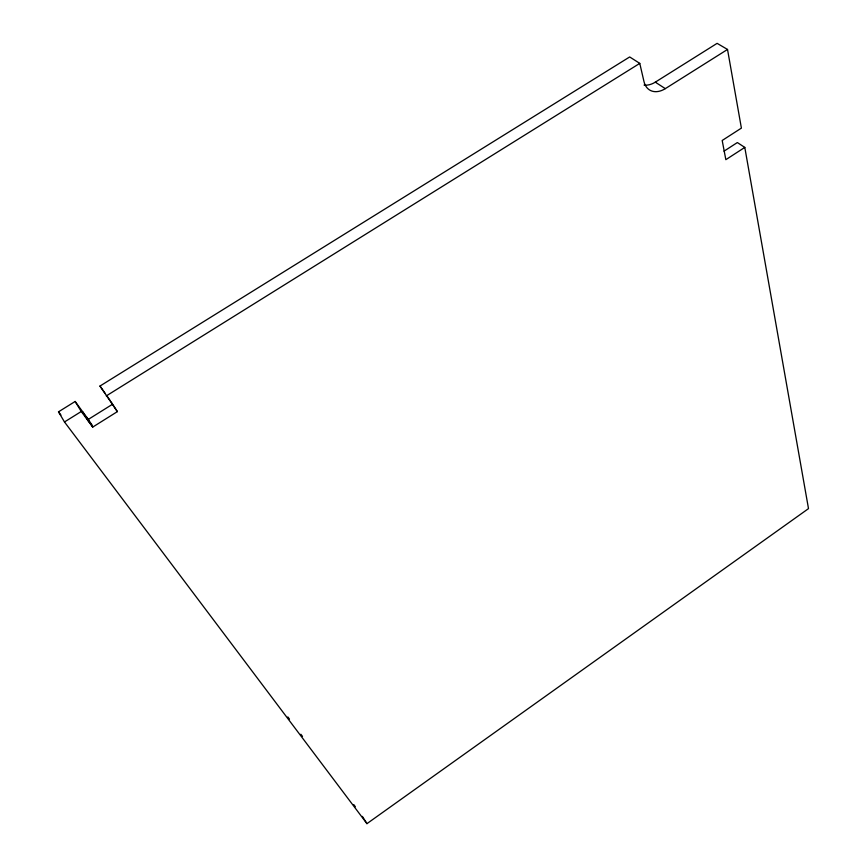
<?xml version="1.0" encoding="UTF-8"?>
<svg xmlns="http://www.w3.org/2000/svg" width="867" height="867" viewBox="0 0 867 867"><rect width="100%" height="100%" fill="white"/><g stroke="black" fill="none" stroke-linecap="round" stroke-linejoin="round"><path stroke-width="1.3" d="M88.954 420.322L75.147 401.475L58.501 411.825L64.483 421.969L366.947 823.65L808.499 508.626L744.796 147.401L737.34 142.556L724.021 151.161M744.796 147.401L725.842 159.68L722.189 140.476L741.393 128.11L727.521 49.452L717.107 43.35L655.289 82.159A22.499 15.758 -59.8 0 1 644.051 85.042M75.147 401.475L81.27 411.5L92.704 427.095L117.37 411.63L99.976 386.053L629.68 56.951L639.77 63.378L643.997 81.617A22.683 15.747 -59.6 0 0 665.314 88.64L727.521 49.452M64.483 421.969L81.27 411.5M106.283 395.916L639.77 63.378M655.289 82.159L665.314 88.64M58.501 411.825L60.939 415.065M287.855 716.933L289.48 719.101M300.871 734.251L302.496 736.408M353.736 804.576L355.362 806.743M92.086 424.993L88.087 419.541L112.612 404.206L117.37 411.63M99.976 386.053L105.135 393.38M106.619 395.482L110.304 400.717M111.041 401.757L112.092 403.393M362.363 816.389L366.947 823.65M86.559 417.049L92.704 427.095M82.788 411.901L88.922 421.936"/></g></svg>
